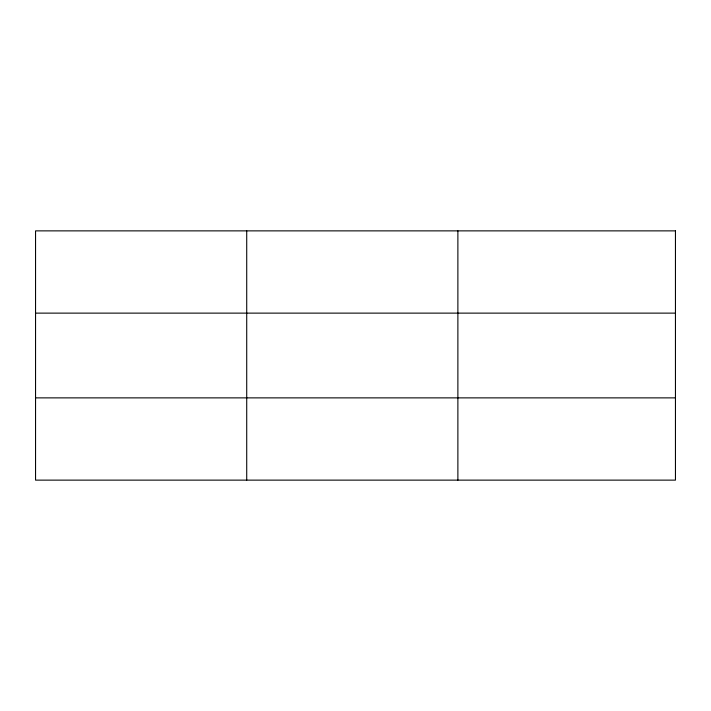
<?xml version="1.0" encoding="UTF-8"?>
<svg xmlns="http://www.w3.org/2000/svg" width="711" height="711" viewBox="0 0 711 711"><rect width="100%" height="100%" fill="white"/><g stroke="black" fill="none" stroke-linecap="round" stroke-linejoin="round"><path stroke-width="1.07" d="M246.717 230.871L246.717 480.129M457.884 230.871L457.884 480.129M35.55 313.124L675.45 313.124M35.55 397.876L675.45 397.876M675.45 230.871L675.45 480.129L35.55 480.129L35.55 230.871L675.45 230.871"/></g></svg>
